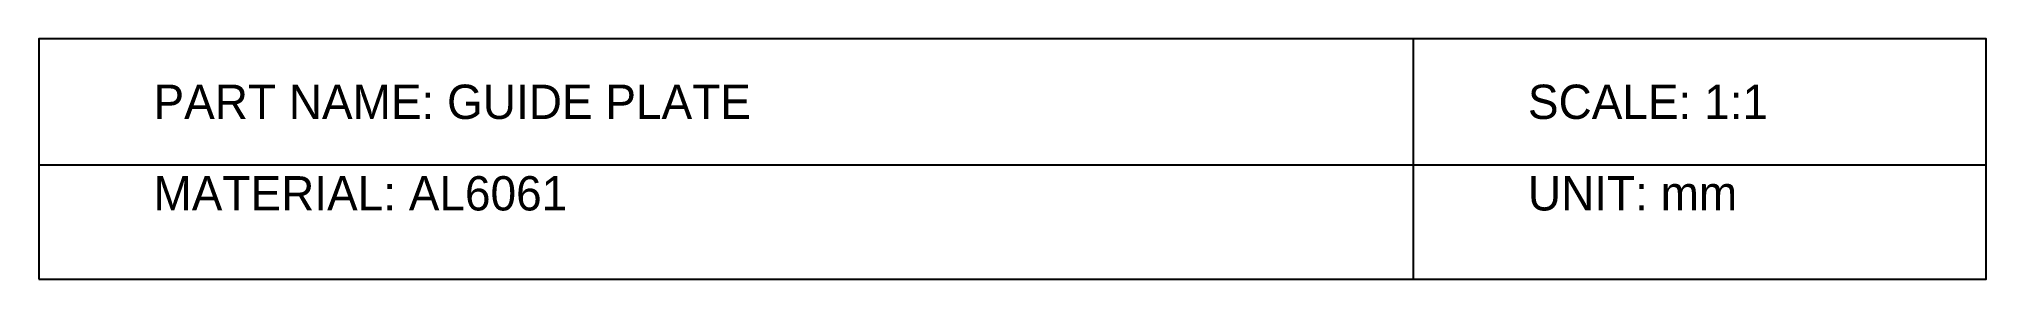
# Model space of a CAD drawing. Header units: millimetres. Extents: x 20 to 190, y 4 to 25.
import ezdxf

# ---------------------------------------------------------------- set-up
doc = ezdxf.new("R2010")
doc.units = ezdxf.units.MM
doc.layers.add('OUTLINE', color=7, linetype='CONTINUOUS')
doc.layers.add('TEXT', color=2, linetype='CONTINUOUS')

msp = doc.modelspace()

# ---------------------------------------------------------------- linework, layer by layer
at = {"layer": 'OUTLINE'}
for p, q in [((140, 4), (140, 25)), ((20, 14), (190, 14))]:
    msp.add_line(p, q, dxfattribs=at)
msp.add_lwpolyline([(20, 4), (190, 4), (190, 25), (20, 25)], close=True, dxfattribs=at)

# ---------------------------------------------------------------- texts
at = {"layer": 'TEXT'}
for s, p in [('PART NAME: GUIDE PLATE', (30, 18)), ('SCALE: 1:1', (150, 18)), ('MATERIAL: AL6061', (30, 10)), ('UNIT: mm', (150, 10))]:
    msp.add_text(s, height=3, dxfattribs=at).set_placement(p)

doc.saveas('drawing.dxf')
